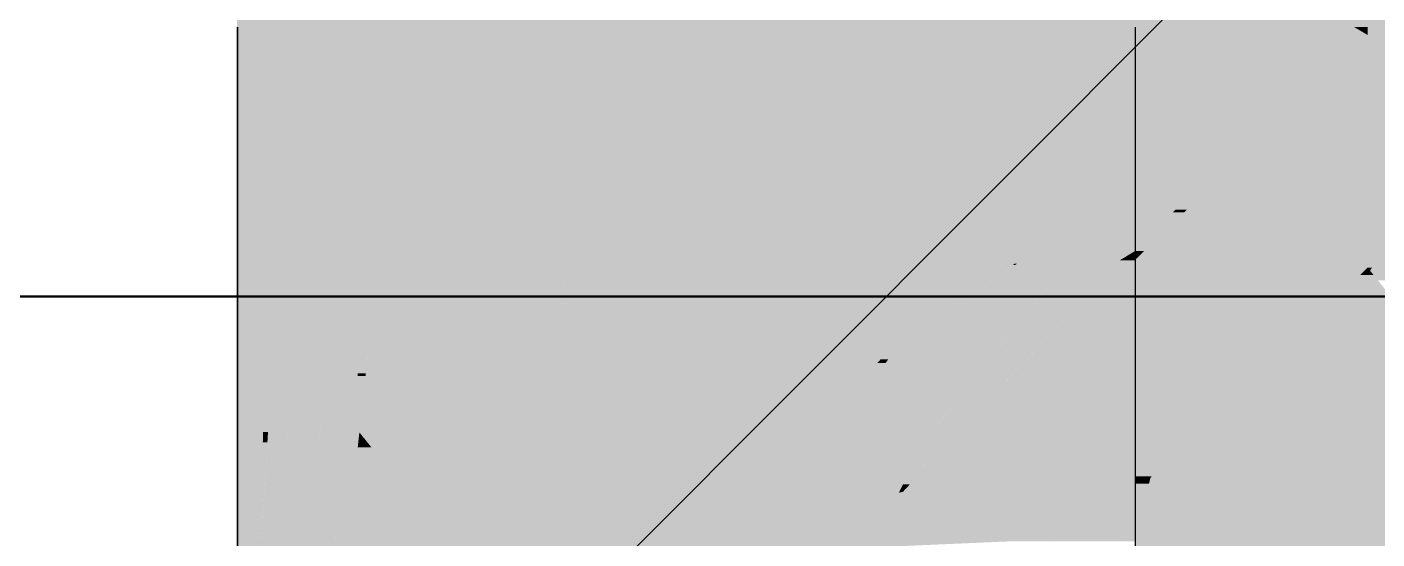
# Model space of a CAD drawing. Extents: x 0 to 756, y -25 to 420.
# Drawn here: x 285.769 to 289.678, y 268.392 to 269.872 of the extents above; entities that cross this region are included whole.
import ezdxf
from ezdxf.lldxf.tags import DXFTag

# ---------------------------------------------------------------- set-up
doc = ezdxf.new("R2010")
doc.units = 0
doc.layers.get('0').update_dxf_attribs({"lineweight": 25})
for name, color, linetype, lineweight in [('A_Innenwand', 7, 'Continuous', 25), ('FENSTER', 7, 'Continuous', 13), ('WAND_HOLZ_TRAGEND', 7, 'Continuous', 13)]:
    doc.layers.add(name, color=color, linetype=linetype, lineweight=lineweight)
doc.layers.add('L_Abluft', color=2, linetype='Continuous', lineweight=35, true_color=0xffff00)
doc.layers.add('L_Abluft-Shading', color=2, linetype='Continuous', lineweight=35, true_color=0xffff00)
tags = doc.linetypes.add('STRICHPUNKT2', pattern=[12.7, 6.35, -3.175, 0, -3.175]).pattern_tags.tags
tags[10:11] = [DXFTag(74, 4), DXFTag(75, 0), DXFTag(340, '0'), DXFTag(46, 0.0), DXFTag(50, 0.0), DXFTag(44, 0.0), DXFTag(45, 0.0)]
tags[8:9] = [DXFTag(74, 4), DXFTag(75, 0), DXFTag(340, '0'), DXFTag(46, 0.0), DXFTag(50, 0.0), DXFTag(44, 0.0), DXFTag(45, 0.0)]
tags[6:7] = [DXFTag(74, 4), DXFTag(75, 0), DXFTag(340, '0'), DXFTag(46, 0.0), DXFTag(50, 0.0), DXFTag(44, 0.0), DXFTag(45, 0.0)]
tags[4:5] = [DXFTag(74, 4), DXFTag(75, 0), DXFTag(340, '0'), DXFTag(46, 0.0), DXFTag(50, 0.0), DXFTag(44, 0.0), DXFTag(45, 0.0)]

# ---------------------------------------------------------------- blocks, each defined once
blk = doc.blocks.new('Shading-A0T78ONFOY', base_point=(286.3774, 273.3446))
at = {"layer": 'L_Abluft-Shading', "color": 54, "true_color": 0xb0b000}
for points in [[(286.466, 269.8723), (286.4858, 269.8723), (286.466, 296.093)], [(286.4858, 269.8723), (286.466, 296.093), (286.4858, 296.093)], [(286.4858, 269.8723), (286.7257, 269.8723), (286.4858, 296.093)], [(286.7257, 269.8723), (286.4858, 296.093), (286.7257, 296.093)]]:
    blk.add_solid(points, dxfattribs=at)
at = {"layer": 'L_Abluft-Shading', "color": 52, "true_color": 0xcdcd00}
for points in [[(286.7257, 269.8723), (287.1389, 269.8723), (286.7257, 296.093)], [(287.1389, 269.8723), (286.7257, 296.093), (287.1389, 296.093)]]:
    blk.add_solid(points, dxfattribs=at)
at = {"layer": 'L_Abluft-Shading', "color": 52, "true_color": 0xe4e400}
for points in [[(287.1389, 269.8723), (287.6774, 269.8723), (287.1389, 296.093)], [(287.6774, 269.8723), (287.1389, 296.093), (287.6774, 296.093)]]:
    blk.add_solid(points, dxfattribs=at)
at = {"layer": 'L_Abluft-Shading', "color": 2, "true_color": 0xfdfd00}
for points in [[(288.3045, 269.8723), (288.9774, 269.8723), (288.3045, 296.093)], [(288.9774, 269.8723), (288.3045, 296.093), (288.9774, 296.093)], [(288.9774, 269.8723), (289.6503, 269.8723), (288.9774, 296.093)], [(289.6503, 269.8723), (288.9774, 296.093), (289.6503, 296.093)]]:
    blk.add_solid(points, dxfattribs=at)
at = {"layer": 'L_Abluft-Shading', "color": 2, "true_color": 0xf5f500}
for points in [[(289.6503, 269.8723), (290.2774, 269.8723), (289.6503, 296.093)], [(290.2774, 269.8723), (289.6503, 296.093), (290.2774, 296.093)], [(287.6774, 269.8723), (288.3041, 269.8723), (287.6774, 271.2174)], [(288.3041, 269.8723), (288.3045, 269.8723), (287.6774, 271.2174)], [(288.3045, 269.8723), (288.3045, 271.2174), (287.6774, 271.2174)]]:
    blk.add_solid(points, dxfattribs=at)
at = {"layer": 'L_Abluft-Shading', "color": 54, "true_color": 0x909000}
for points in [[(286.3774, 269.8723), (286.4656, 269.8723), (286.3774, 273.3446)], [(286.4656, 269.8723), (286.466, 269.8723), (286.3774, 273.3446)], [(286.466, 269.8723), (286.466, 273.3446), (286.3774, 273.3446)]]:
    blk.add_solid(points, dxfattribs=at)
blk = doc.blocks.new('Shading-A0T78ONHOY', base_point=(286.4668, 269.5274))
at = {"layer": 'L_Abluft-Shading', "color": 54, "true_color": 0x909000}
for points in [[(286.4668, 269.5274), (286.3782, 269.5274), (286.4668, 269.8723)], [(286.3782, 269.5274), (286.4668, 269.8723), (286.3782, 269.8723)], [(286.3782, 268.5265), (286.4668, 269.5274), (286.3782, 269.5274)], [(286.4517, 268.671), (286.391, 268.671), (286.4668, 269.5274)], [(286.4668, 268.7007), (286.4522, 268.7007), (286.4668, 269.5274)], [(286.4517, 268.671), (286.4668, 268.7007), (286.4522, 268.7007)], [(286.3782, 268.5265), (286.4517, 268.671), (286.391, 268.671)]]:
    blk.add_solid(points, dxfattribs=at)
at = {"layer": 'L_Abluft-Shading', "color": 54, "true_color": 0xb0b000}
for points in [[(286.4668, 269.5274), (286.4867, 269.8723), (286.4668, 269.8723)], [(286.6129, 269.7215), (286.478, 269.7215), (286.6265, 269.8723)], [(286.478, 269.7215), (286.6265, 269.8723), (286.4867, 269.8723)], [(286.6129, 269.7215), (286.7265, 269.8723), (286.6265, 269.8723)], [(286.7135, 269.7215), (286.6129, 269.7215), (286.7265, 269.8723)], [(286.7265, 269.6507), (286.7074, 269.6507), (286.7265, 269.8723)], [(286.4668, 269.5274), (286.6129, 269.7215), (286.478, 269.7215)], [(286.5955, 269.5274), (286.4668, 269.5274), (286.6129, 269.7215)], [(286.6737, 269.2596), (286.5714, 269.2596), (286.7135, 269.7215)], [(286.5714, 269.2596), (286.7135, 269.7215), (286.6129, 269.7215)], [(286.7265, 269.0452), (286.6553, 269.0452), (286.7265, 269.6507)], [(286.6553, 269.0452), (286.7265, 269.6507), (286.7074, 269.6507)], [(286.5714, 269.2596), (286.4668, 269.2596), (286.4668, 269.5274)], [(286.5714, 269.2596), (286.5955, 269.5274), (286.4668, 269.5274)], [(286.5245, 268.7367), (286.4668, 268.7367), (286.5714, 269.2596)], [(286.4668, 268.7367), (286.5714, 269.2596), (286.4668, 269.2596)], [(286.6553, 269.0452), (286.5522, 269.0452), (286.5714, 269.2596)], [(286.6553, 269.0452), (286.6737, 269.2596), (286.5714, 269.2596)], [(286.6265, 268.8004), (286.5302, 268.8004), (286.6553, 269.0452)], [(286.5302, 268.8004), (286.6553, 269.0452), (286.5522, 269.0452)], [(286.7265, 268.863), (286.6338, 268.863), (286.6553, 269.0452)], [(286.7265, 268.863), (286.7265, 269.0452), (286.6553, 269.0452)], [(286.6265, 268.8004), (286.7265, 268.863), (286.6338, 268.863)], [(286.5245, 268.7367), (286.6265, 268.8004), (286.5302, 268.8004)], [(286.4668, 268.7007), (286.5245, 268.7367), (286.4668, 268.7367)]]:
    blk.add_solid(points, dxfattribs=at)
at = {"layer": 'L_Abluft-Shading', "color": 52, "true_color": 0xcccc00}
for points in [[(287.1397, 269.8578), (286.7265, 269.8578), (287.1397, 269.8723)], [(286.7265, 269.8578), (287.1397, 269.8723), (286.7265, 269.8723)], [(287.1397, 269.0023), (286.8279, 269.0023), (286.7265, 269.8578)], [(287.1397, 269.0023), (287.1397, 269.8578), (286.7265, 269.8578)], [(286.7381, 269.7601), (286.7265, 269.7601), (286.7265, 269.8578)], [(286.7511, 269.6507), (286.7265, 269.6507), (286.7381, 269.7601)], [(286.7265, 269.6507), (286.7381, 269.7601), (286.7265, 269.7601)], [(286.75, 268.8709), (286.7265, 268.8709), (286.7265, 269.6507)], [(286.7384, 269.256), (286.7511, 269.6507), (286.7265, 269.6507)], [(286.7978, 269.256), (286.7384, 269.256), (286.7511, 269.6507)], [(286.75, 268.8709), (286.7978, 269.256), (286.7384, 269.256)], [(286.8399, 268.9012), (286.7538, 268.9012), (286.7978, 269.256)], [(286.8399, 268.9012), (287.1397, 269.0023), (286.8279, 269.0023)], [(286.75, 268.8709), (286.8399, 268.9012), (286.7538, 268.9012)], [(286.7265, 268.863), (286.75, 268.8709), (286.7265, 268.8709)]]:
    blk.add_solid(points, dxfattribs=at)
at = {"layer": 'L_Abluft-Shading', "color": 52, "true_color": 0xe4e400}
for points in [[(287.6782, 269.8645), (287.1397, 269.8645), (287.6782, 269.8723)], [(287.1397, 269.8645), (287.6782, 269.8723), (287.1397, 269.8723)], [(287.6782, 269.1093), (287.3253, 269.1093), (287.1397, 269.8645)], [(287.6782, 269.1093), (287.6782, 269.8645), (287.1397, 269.8645)], [(287.3417, 269.0424), (287.1397, 269.0424), (287.1397, 269.8645)], [(287.3417, 269.0424), (287.6782, 269.1093), (287.3253, 269.1093)], [(287.1397, 269.0023), (287.3417, 269.0424), (287.1397, 269.0424)]]:
    blk.add_solid(points, dxfattribs=at)
at = {"layer": 'L_Abluft-Shading', "color": 2, "true_color": 0xf4f400}
for points in [[(288.3053, 269.8677), (287.6782, 269.8677), (288.3053, 269.8723)], [(287.6782, 269.8677), (288.3053, 269.8723), (287.6782, 269.8723)], [(289.8829, 269.3757), (289.6511, 269.3757), (289.6515, 269.8723)], [(289.6511, 269.3757), (289.6515, 269.8723), (289.6511, 269.8723)], [(289.9928, 269.1399), (290.2782, 269.8723), (289.6515, 269.8723)], [(288.3053, 269.1765), (287.9359, 269.1765), (287.6782, 269.8677)], [(288.3053, 269.1765), (288.3053, 269.8677), (287.6782, 269.8677)], [(287.9501, 269.1384), (287.6782, 269.1384), (287.6782, 269.8677)], [(289.6641, 269.1765), (289.6511, 269.1765), (289.8829, 269.3757)], [(289.6511, 269.1765), (289.8829, 269.3757), (289.6511, 269.3757)], [(289.9763, 269.1753), (289.6628, 269.1753), (289.8829, 269.3757)], [(287.9501, 269.1384), (288.3053, 269.1765), (287.9359, 269.1765)], [(288.6037, 268.9702), (288.3053, 268.9702), (288.7782, 269.1877)], [(288.3053, 268.9702), (288.7782, 269.1877), (288.6355, 269.1877)], [(288.6184, 269.1765), (288.3053, 269.1765), (288.6291, 269.1835)], [(288.3053, 269.1765), (288.6291, 269.1835), (288.5107, 269.1835)], [(288.3053, 268.9702), (288.6184, 269.1765), (288.3053, 269.1765)], [(288.6077, 268.8505), (288.5077, 268.8505), (288.9289, 269.1927)], [(288.5077, 268.8505), (288.9289, 269.1927), (288.7823, 269.1927)], [(288.6291, 269.1835), (288.5107, 269.1835), (288.6233, 269.1873)], [(288.9782, 268.8124), (288.5721, 268.8124), (288.9782, 269.1979)], [(288.5721, 268.8124), (288.9782, 269.1979), (288.9337, 269.1979)], [(288.6349, 269.1873), (288.6233, 269.1873), (288.6355, 269.1877)], [(288.6291, 269.1835), (288.6349, 269.1873), (288.6233, 269.1873)], [(288.7782, 269.1877), (288.6355, 269.1877), (288.7823, 269.1927)], [(288.9289, 269.1927), (288.7823, 269.1927), (288.9337, 269.1979)], [(288.9782, 269.1979), (288.9337, 269.1979), (288.9782, 269.1994)], [(289.6511, 269.1765), (288.9782, 269.1765), (288.9782, 269.1994)], [(289.4372, 268.9699), (288.9782, 268.9699), (289.6511, 269.1765)], [(288.9782, 268.9699), (289.6511, 269.1765), (288.9782, 269.1765)], [(289.6511, 269.1551), (289.629, 269.1551), (289.6511, 269.1765)], [(289.6628, 269.1753), (289.6641, 269.1765), (289.6511, 269.1765)], [(289.9928, 269.1399), (289.9763, 269.1753), (289.6628, 269.1753)], [(287.6782, 269.1093), (287.9501, 269.1384), (287.6782, 269.1384)], [(289.6511, 268.9699), (289.4372, 268.9699), (289.6511, 269.1551)], [(289.4372, 268.9699), (289.6511, 269.1551), (289.629, 269.1551)], [(288.5077, 268.8505), (288.3053, 268.8505), (288.3053, 268.9702)], [(288.5077, 268.8505), (288.6037, 268.9702), (288.3053, 268.9702)], [(289.0257, 268.5724), (288.9782, 268.5724), (289.4372, 268.9699)], [(288.9782, 268.5724), (289.4372, 268.9699), (288.9782, 268.9699)], [(289.6511, 268.5694), (289.0226, 268.5694), (289.6511, 268.9699)], [(289.0226, 268.5694), (289.6511, 268.9699), (289.4372, 268.9699)], [(288.3053, 268.5981), (288.5077, 268.8505), (288.3053, 268.8505)], [(288.5191, 268.756), (288.432, 268.756), (288.5077, 268.8505)], [(288.5721, 268.8124), (288.6077, 268.8505), (288.5077, 268.8505)], [(288.5721, 268.8124), (288.5123, 268.8124), (288.5077, 268.8505)], [(288.9782, 268.5724), (288.3468, 268.5724), (288.5721, 268.8124)], [(288.5191, 268.756), (288.5721, 268.8124), (288.5123, 268.8124)], [(288.9782, 268.5724), (288.9782, 268.8124), (288.5721, 268.8124)], [(288.3556, 268.5981), (288.3053, 268.5981), (288.5191, 268.756)], [(288.3053, 268.5981), (288.5191, 268.756), (288.432, 268.756)], [(288.3253, 268.5494), (288.3053, 268.5494), (288.5191, 268.756)], [(288.3053, 268.5494), (288.3556, 268.5981), (288.3053, 268.5981)], [(288.3053, 268.528), (288.9782, 268.5724), (288.3468, 268.5724)], [(288.3053, 268.528), (288.3253, 268.5494), (288.3053, 268.5494)], [(289.0226, 268.5694), (289.0257, 268.5724), (288.9782, 268.5724)], [(289.6511, 268.528), (289.6511, 268.5694), (289.0226, 268.5694)]]:
    blk.add_solid(points, dxfattribs=at)
at = {"layer": 'L_Abluft-Shading', "color": 2, "true_color": 0xfcfc00}
for points in [[(288.6355, 269.1877), (288.3053, 269.1877), (288.9778, 269.8723)], [(288.3053, 269.1877), (288.9778, 269.8723), (288.3053, 269.8723)], [(288.6355, 269.1877), (288.9782, 269.8723), (288.9778, 269.8723)], [(288.9782, 269.3797), (288.7316, 269.3797), (288.9782, 269.8723)], [(289.1298, 269.3797), (288.9782, 269.3797), (289.6121, 269.8723)], [(288.9782, 269.3797), (289.6121, 269.8723), (289.396, 269.8723)], [(288.9782, 269.3797), (289.396, 269.8723), (288.9782, 269.8723)], [(289.6511, 269.8494), (289.5896, 269.8494), (289.6121, 269.8723)], [(289.6511, 269.8494), (289.6511, 269.8723), (289.6121, 269.8723)], [(289.1283, 269.3444), (289.0952, 269.3444), (289.6511, 269.8494)], [(289.0952, 269.3444), (289.6511, 269.8494), (289.5896, 269.8494)], [(289.6511, 269.3368), (289.1204, 269.3368), (289.6511, 269.8494)], [(288.7823, 269.1927), (288.638, 269.1927), (288.9782, 269.3797)], [(288.638, 269.1927), (288.9782, 269.3797), (288.7316, 269.3797)], [(288.9782, 269.2249), (288.816, 269.2249), (288.9782, 269.3797)], [(289.0952, 269.3444), (288.9782, 269.3444), (288.9782, 269.3797)], [(289.0952, 269.3444), (289.1298, 269.3797), (288.9782, 269.3797)], [(288.9782, 269.2249), (289.0952, 269.3444), (288.9782, 269.3444)], [(289.5751, 269.1994), (288.9782, 269.1994), (289.1204, 269.3368)], [(289.0046, 269.2249), (288.9782, 269.2249), (289.1204, 269.3368)], [(288.9782, 269.2249), (289.1204, 269.3368), (289.0877, 269.3368)], [(289.1204, 269.3368), (289.0877, 269.3368), (289.0952, 269.3444)], [(289.1204, 269.3368), (289.1283, 269.3444), (289.0952, 269.3444)], [(289.6511, 269.1765), (289.6511, 269.3368), (289.1204, 269.3368)], [(288.9337, 269.1979), (288.7877, 269.1979), (288.9782, 269.2249)], [(288.7877, 269.1979), (288.9782, 269.2249), (288.816, 269.2249)], [(288.9782, 269.1994), (288.9363, 269.1994), (288.9782, 269.2249)], [(288.9782, 269.1994), (289.0046, 269.2249), (288.9782, 269.2249)], [(288.3053, 269.1765), (288.6355, 269.1877), (288.3053, 269.1877)], [(288.6355, 269.1877), (288.7823, 269.1927), (288.638, 269.1927)], [(288.7823, 269.1927), (288.9337, 269.1979), (288.7877, 269.1979)], [(288.9337, 269.1979), (288.9782, 269.1994), (288.9363, 269.1994)], [(289.6511, 269.1765), (289.5751, 269.1994), (288.9782, 269.1994)]]:
    blk.add_solid(points, dxfattribs=at)
at = {"layer": 'L_Abluft-Shading', "color": 2, "true_color": 0xecec00}
for points in [[(288.2709, 269.1384), (287.9501, 269.1384), (288.3053, 269.1765)], [(288.3053, 268.9917), (288.1384, 268.9917), (288.3053, 269.1765)], [(289.6583, 269.1675), (289.6511, 269.1675), (289.6511, 269.1765)], [(289.6628, 269.1753), (289.6521, 269.1753), (289.6511, 269.1765)], [(289.6583, 269.1675), (289.6628, 269.1753), (289.6521, 269.1753)], [(289.7348, 269.1675), (289.6583, 269.1675), (289.6628, 269.1753)], [(287.9875, 269.1093), (287.6782, 269.1093), (287.9501, 269.1384)], [(288.1384, 268.9917), (288.2709, 269.1384), (287.9501, 269.1384)], [(289.6683, 269.1551), (289.6511, 269.1551), (289.6583, 269.1675)], [(289.6511, 269.1551), (289.6583, 269.1675), (289.6511, 269.1675)], [(289.9699, 268.7808), (289.6511, 268.7808), (289.6683, 269.1551)], [(289.6511, 268.7808), (289.6683, 269.1551), (289.6511, 269.1551)], [(289.9928, 269.1399), (289.7348, 269.1675), (289.6583, 269.1675)], [(289.9928, 269.1399), (289.6806, 269.1399), (289.6583, 269.1675)], [(287.7396, 268.6526), (287.6782, 268.6526), (287.6782, 269.1093)], [(287.7048, 268.9116), (287.9875, 269.1093), (287.6782, 269.1093)], [(288.2411, 268.9116), (287.7048, 268.9116), (287.9875, 269.1093)], [(288.166, 268.9702), (288.3053, 268.9917), (288.1384, 268.9917)], [(288.3053, 268.9702), (288.166, 268.9702), (288.3053, 268.9917)], [(288.3053, 268.5981), (288.0378, 268.5981), (288.3053, 268.9702)], [(288.2411, 268.9116), (288.3053, 268.9702), (288.166, 268.9702)], [(288.2632, 268.9116), (288.2411, 268.9116), (288.3053, 268.9702)], [(287.7634, 268.476), (288.2411, 268.9116), (287.7048, 268.9116)], [(287.8401, 268.476), (287.7634, 268.476), (288.2411, 268.9116)], [(287.9318, 268.4507), (287.8168, 268.4507), (288.2552, 268.9006)], [(287.8168, 268.4507), (288.2552, 268.9006), (288.2309, 268.9006)], [(288.2552, 268.9006), (288.2309, 268.9006), (288.2411, 268.9116)], [(288.2552, 268.9006), (288.2632, 268.9116), (288.2411, 268.9116)], [(290.1736, 268.528), (289.6511, 268.528), (289.9699, 268.7808)], [(289.6511, 268.528), (289.9699, 268.7808), (289.6511, 268.7808)], [(287.7634, 268.476), (287.7396, 268.6526), (287.6782, 268.6526)], [(287.7634, 268.476), (287.6782, 268.476), (287.6782, 268.6526)], [(288.2051, 268.5073), (287.9725, 268.5073), (288.3053, 268.5981)], [(287.9725, 268.5073), (288.3053, 268.5981), (288.0378, 268.5981)], [(288.3053, 268.5494), (288.2516, 268.5494), (288.3053, 268.5981)], [(288.2936, 268.5256), (288.2253, 268.5256), (288.3053, 268.5494)], [(288.2253, 268.5256), (288.3053, 268.5494), (288.2516, 268.5494)], [(288.3053, 268.528), (288.2948, 268.528), (288.3053, 268.5494)], [(287.9318, 268.4507), (288.2051, 268.5073), (287.9725, 268.5073)], [(288.2051, 268.5073), (288.2936, 268.5256), (288.2253, 268.5256)], [(288.2936, 268.5256), (288.3053, 268.528), (288.2948, 268.528)], [(290.2782, 268.3982), (290.1736, 268.528), (289.6511, 268.528)], [(287.6782, 268.3982), (287.7634, 268.476), (287.6782, 268.476)], [(287.7898, 268.4213), (287.7035, 268.4213), (287.7634, 268.476)], [(287.7898, 268.4213), (287.8401, 268.476), (287.7634, 268.476)], [(287.7898, 268.4213), (287.9318, 268.4507), (287.8168, 268.4507)], [(287.6782, 268.3982), (287.7898, 268.4213), (287.7035, 268.4213)]]:
    blk.add_solid(points, dxfattribs=at)
at = {"layer": 'L_Abluft-Shading', "color": 52, "true_color": 0xdddd00}
for points in [[(287.632, 269.0424), (287.3417, 269.0424), (287.6782, 269.1093)], [(287.6782, 268.8556), (287.503, 268.8556), (287.6782, 269.1093)], [(287.3763, 269.0023), (287.1397, 269.0023), (287.3417, 269.0424)], [(287.503, 268.8556), (287.632, 269.0424), (287.3417, 269.0424)], [(287.378, 268.735), (287.1397, 268.735), (287.1397, 269.0023)], [(287.2212, 268.9109), (287.3763, 269.0023), (287.1397, 269.0023)], [(287.4552, 268.9109), (287.2212, 268.9109), (287.3763, 269.0023)], [(287.378, 268.735), (287.4552, 268.9109), (287.2212, 268.9109)], [(287.6071, 268.735), (287.378, 268.735), (287.4552, 268.9109)], [(287.6782, 268.6526), (287.6782, 268.8556), (287.503, 268.8556)], [(287.1397, 268.1916), (287.378, 268.735), (287.1397, 268.735)], [(287.6782, 268.3982), (287.2303, 268.3982), (287.378, 268.735)], [(287.4514, 268.6526), (287.6071, 268.735), (287.378, 268.735)], [(287.6782, 268.6526), (287.4514, 268.6526), (287.6071, 268.735)], [(287.6782, 268.3982), (287.6782, 268.6526), (287.4514, 268.6526)], [(288.1763, 268.468), (288.0153, 268.468), (288.2051, 268.5073)], [(288.3053, 268.468), (288.1763, 268.468), (288.3053, 268.528)], [(288.1763, 268.468), (288.2607, 268.5073), (288.2051, 268.5073)], [(288.2607, 268.5073), (288.2051, 268.5073), (288.3053, 268.528)], [(290.2782, 268.3982), (289.6511, 268.3982), (289.6511, 268.528)], [(288.0065, 268.2361), (287.6782, 268.2361), (288.1763, 268.468)], [(288.1391, 268.4507), (287.9318, 268.4507), (288.1763, 268.468)], [(287.9318, 268.4507), (288.1763, 268.468), (288.0153, 268.468)], [(288.3053, 268.3712), (288.1054, 268.3712), (288.3053, 268.468)], [(288.1054, 268.3712), (288.3053, 268.468), (288.1763, 268.468)], [(287.6782, 268.2361), (288.1391, 268.4507), (287.9318, 268.4507)], [(287.897, 268.4213), (287.7898, 268.4213), (287.9318, 268.4507)], [(287.1397, 268.1916), (287.6782, 268.3982), (287.2303, 268.3982)], [(287.8123, 268.3982), (287.6782, 268.3982), (287.7898, 268.4213)], [(287.8383, 268.3716), (287.6782, 268.3716), (287.8123, 268.3982)], [(287.6782, 268.3716), (287.8123, 268.3982), (287.6782, 268.3982)], [(287.8383, 268.3716), (287.897, 268.4213), (287.7898, 268.4213)], [(289.9742, 268.1349), (289.6511, 268.1349), (290.2782, 268.3982)], [(289.6511, 268.1349), (290.2782, 268.3982), (289.6511, 268.3982)]]:
    blk.add_solid(points, dxfattribs=at)
at = {"layer": 'L_Abluft-Shading', "color": 52, "true_color": 0xc7c700}
for points in [[(287.0944, 268.9012), (286.8399, 268.9012), (287.1397, 269.0023)], [(287.1397, 268.6036), (286.9612, 268.6036), (287.1397, 269.0023)], [(286.8522, 268.8709), (286.75, 268.8709), (286.8399, 268.9012)], [(286.9612, 268.6036), (287.0944, 268.9012), (286.8399, 268.9012)], [(286.7491, 268.863), (286.7265, 268.863), (286.75, 268.8709)], [(286.7265, 268.6564), (286.7491, 268.863), (286.7265, 268.863)], [(286.9219, 268.7), (286.7313, 268.7), (286.8522, 268.8709)], [(286.7313, 268.7), (286.8522, 268.8709), (286.75, 268.8709)], [(286.7664, 268.6564), (286.7265, 268.6564), (286.7313, 268.7)], [(287.1185, 268.218), (286.9219, 268.7), (286.7313, 268.7)], [(287.0309, 268.3029), (286.7265, 268.3029), (286.7265, 268.6564)], [(287.0165, 268.3197), (286.7664, 268.6564), (286.7265, 268.6564)], [(287.0368, 268.3197), (287.0165, 268.3197), (286.7664, 268.6564)], [(287.1293, 268.1916), (287.1397, 268.6036), (286.9612, 268.6036)], [(287.1397, 268.1916), (287.1293, 268.1916), (287.1397, 268.6036)]]:
    blk.add_solid(points, dxfattribs=at)
at = {"layer": 'L_Abluft-Shading', "color": 54, "true_color": 0xacac00}
for points in [[(286.7128, 268.8004), (286.6265, 268.8004), (286.7265, 268.863)], [(286.7265, 268.6564), (286.6812, 268.6564), (286.7265, 268.863)], [(286.6207, 268.7367), (286.5245, 268.7367), (286.6265, 268.8004)], [(286.5654, 268.1289), (286.7128, 268.8004), (286.6265, 268.8004)], [(286.5226, 268.7007), (286.4668, 268.7007), (286.5245, 268.7367)], [(286.4715, 267.7009), (286.4668, 267.7009), (286.5226, 268.7007)], [(286.4668, 267.7009), (286.5226, 268.7007), (286.4668, 268.7007)], [(286.5654, 268.1289), (286.4934, 268.1289), (286.6207, 268.7367)], [(286.4934, 268.1289), (286.6207, 268.7367), (286.5245, 268.7367)], [(286.6422, 267.9359), (286.5479, 267.9359), (286.7265, 268.6564)], [(286.5957, 268.1289), (286.5654, 268.1289), (286.7265, 268.6564)], [(286.5654, 268.1289), (286.7265, 268.6564), (286.6812, 268.6564)], [(286.7265, 267.9224), (286.6406, 267.9224), (286.7265, 268.6564)]]:
    blk.add_solid(points, dxfattribs=at)
at = {"layer": 'L_Abluft-Shading', "color": 54, "true_color": 0x8f8f00}
for points in [[(286.4006, 267.3576), (286.3846, 267.3576), (286.4668, 268.7007)], [(286.4668, 267.6794), (286.4165, 267.6794), (286.4668, 268.7007)], [(286.4649, 268.671), (286.4517, 268.671), (286.4668, 268.7007)], [(286.4442, 268.5265), (286.3782, 268.5265), (286.4517, 268.671)], [(286.3797, 267.2783), (286.4649, 268.671), (286.4517, 268.671)], [(286.3797, 267.2783), (286.3782, 267.2783), (286.4442, 268.5265)], [(286.3782, 267.2783), (286.4442, 268.5265), (286.3782, 268.5265)]]:
    blk.add_solid(points, dxfattribs=at)
at = {"layer": 'L_Abluft-Shading', "color": 52, "true_color": 0xe3e300}
for points in [[(288.9782, 268.528), (288.3053, 268.528), (288.9782, 268.5724)], [(289.0226, 268.5694), (288.9782, 268.5694), (288.9782, 268.5724)], [(288.9782, 268.552), (289.0226, 268.5694), (288.9782, 268.5694)], [(289.018, 268.552), (288.9782, 268.552), (289.0226, 268.5694)], [(288.9782, 268.4007), (289.018, 268.552), (288.9782, 268.552)], [(289.6511, 268.528), (289.0117, 268.528), (289.0226, 268.5694)], [(288.9782, 268.4007), (288.3053, 268.4007), (288.9782, 268.528)], [(288.3053, 268.4007), (288.9782, 268.528), (288.3053, 268.528)], [(289.6511, 268.4007), (288.9782, 268.4007), (289.6511, 268.528)], [(288.9782, 268.4007), (289.6511, 268.528), (289.0117, 268.528)], [(288.3053, 268.3712), (288.9782, 268.4007), (288.3053, 268.4007)], [(288.9782, 268.3852), (288.6248, 268.3852), (288.9782, 268.4007)], [(289.6511, 268.1349), (289.6511, 268.4007), (288.9782, 268.4007)], [(289.153, 268.3316), (288.9782, 268.3316), (288.9782, 268.4007)]]:
    blk.add_solid(points, dxfattribs=at)
at = {"layer": 'L_Abluft-Shading', "color": 52, "true_color": 0xd0d000}
for points in [[(287.5364, 268.1916), (287.1397, 268.1916), (287.6782, 268.3982)], [(287.6782, 268.2361), (287.5669, 268.2361), (287.6782, 268.3982)]]:
    blk.add_solid(points, dxfattribs=at)
blk = doc.blocks.new('Referenz-A0T78OQ1OY')
at = {"layer": 'FENSTER', "color": 0, "linetype": 'Continuous', "ltscale": 0.13}
for p, q in [((290.7192, 269.0929), (251.8392, 269.0929)), ((251.8392, 269.0929), (290.7192, 269.0929)), ((290.7192, 269.0929), (251.8392, 269.0929)), ((251.8392, 269.0929), (290.7192, 269.0929)), ((290.7192, 269.0929), (282.1692, 269.0929))]:
    blk.add_line(p, q, dxfattribs=at)
at = {"layer": 'WAND_HOLZ_TRAGEND', "color": 0, "lineweight": 50}
for p, q in [((292.2792, 269.0929), (250.2792, 269.0929)), ((250.2792, 269.0929), (292.2792, 269.0929))]:
    blk.add_line(p, q, dxfattribs=at)
blk = doc.blocks.new('Wand-A0T78OSPOY', base_point=(212.2792, 267.533))
at = {"color": 0, "lineweight": -2}
blk.add_line((286.6968, 267.5329), (290.6968, 271.5329), dxfattribs=at)
blk = doc.blocks.new('Bogen-A0T78OTVOY', base_point=(286.3782, 262.0724))
at = {"color": 0, "linetype": 'ByBlock', "lineweight": -2, "ltscale": 0.35}
for p, q in [((286.3782, 269.8724), (286.3782, 268.5265)), ((286.3782, 268.5265), (286.3782, 267.2724))]:
    blk.add_line(p, q, dxfattribs=at)
at = {"color": 0, "linetype": 'STRICHPUNKT2', "lineweight": 25, "ltscale": 0.25}
for p, q in [((288.9782, 269.8724), (288.9782, 268.5265)), ((288.9782, 268.5265), (288.9782, 267.2724))]:
    blk.add_line(p, q, dxfattribs=at)

msp = doc.modelspace()

# ---------------------------------------------------------------- block references
at = {"color": 8, "lineweight": 25, "ltscale": 0.25, "true_color": 0x808080}
msp.add_blockref('Referenz-A0T78OQ1OY', (0, 0), dxfattribs=at)
at = {"layer": 'A_Innenwand', "ltscale": 0.25}
msp.add_blockref('Wand-A0T78OSPOY', (212.2792, 267.533), dxfattribs=at)
at = {"layer": 'L_Abluft'}
for name, p in [('Shading-A0T78ONFOY', (286.3774, 273.3446)), ('Shading-A0T78ONHOY', (286.4668, 269.5274))]:
    msp.add_blockref(name, p, dxfattribs=at)
at = {"layer": 'L_Abluft', "ltscale": 0.35}
msp.add_blockref('Bogen-A0T78OTVOY', (286.3782, 262.0724), dxfattribs=at)

doc.saveas('drawing.dxf')
